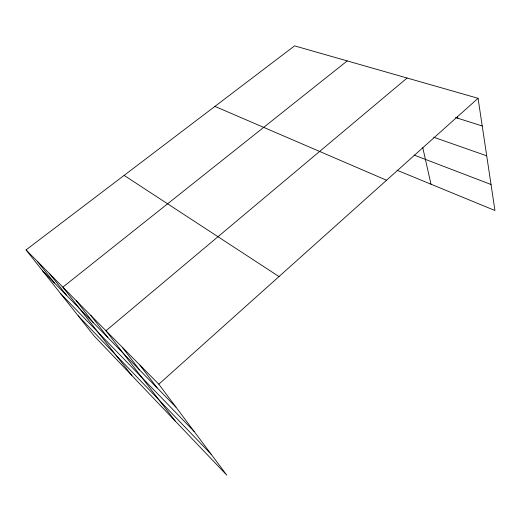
<?xml version="1.0" encoding="UTF-8"?>
<svg xmlns="http://www.w3.org/2000/svg" width="521" height="521" viewBox="0 0 521 521"><rect width="100%" height="100%" fill="white"/><g stroke="black" fill="none" stroke-linecap="round" stroke-linejoin="round"><path stroke-width="0.78" d="M158.814 384.205L478.057 98.287L294.567 45.868L26.05 249.917L94.067 335.876L226.778 475.132L158.814 384.205L26.05 249.917M407.109 78.02L105.952 330.737L175.173 420.981M347.22 60.911L62.852 287.143L131.904 375.576M455.491 117.499L482.225 125.978M433.706 137.238L486.718 155.825M414.052 155.05L491.036 184.499M397.074 170.263L494.95 210.51L478.057 98.287M214.926 106.388L386.549 180.246M124.115 175.395L278.995 276.566M42.689 270.946L175.935 407.116M60.736 293.753L194.138 431.46M78.17 315.785L211.363 454.507M37.584 261.581L54.373 282.883M49.834 273.968L66.747 295.531M76.307 300.747L93.435 322.805M90.641 315.251L107.84 337.523M122.331 347.305L139.582 369.962M139.908 365.084L157.121 387.891M422.752 147.586L430.991 184.213M457.51 116.632L457.796 118.228"/></g></svg>
